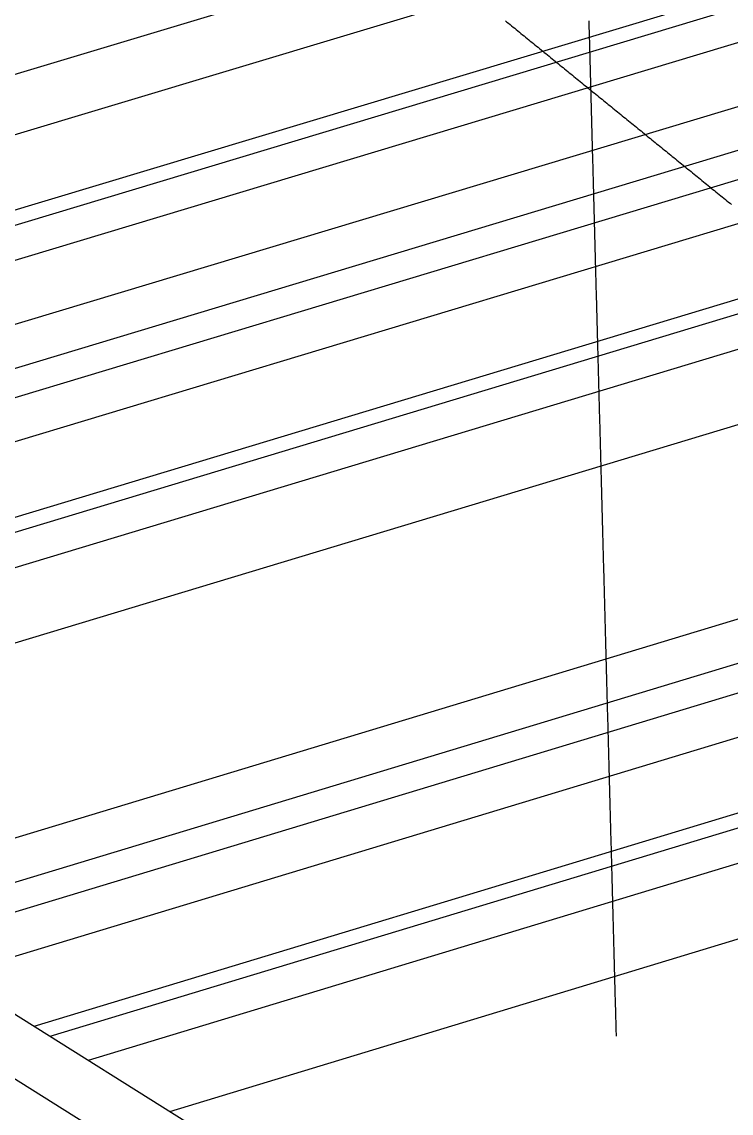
# Model space of a CAD drawing. Header units: millimetres. Extents: x -320 to 323, y -425 to 415.
# Drawn here: x -144.7 to -81.4, y -284.5 to -187.2 of the extents above; entities that cross this region are included whole.
import ezdxf

# ---------------------------------------------------------------- set-up
doc = ezdxf.new("R2010")
doc.units = ezdxf.units.MM
doc.layers.add('SKETCH', color=5, linetype='Continuous')
doc.layers.add('VISIBLE', color=7, linetype='Continuous')

msp = doc.modelspace()

# ---------------------------------------------------------------- linework, layer by layer
at = {"layer": 'SKETCH', "flags": 128}
for points in [[(-101.555, -187.06), (-101.416, -187.173), (-101.277, -187.286), (-101.138, -187.399), (-101, -187.511), (-100.861, -187.624), (-100.722, -187.737), (-100.583, -187.85), (-100.444, -187.963), (-100.305, -188.076), (-100.166, -188.189), (-100.027, -188.302), (-99.888, -188.415), (-99.749, -188.528), (-99.61, -188.641), (-99.472, -188.754), (-99.333, -188.867), (-99.194, -188.979), (-99.055, -189.092), (-98.916, -189.205), (-98.777, -189.318), (-98.638, -189.431), (-98.499, -189.544), (-98.36, -189.657), (-98.221, -189.77), (-98.082, -189.883), (-97.943, -189.996), (-97.804, -190.109), (-97.665, -190.222), (-97.527, -190.335), (-97.388, -190.448), (-97.249, -190.561), (-97.11, -190.674), (-96.971, -190.787), (-96.832, -190.9), (-96.693, -191.013), (-96.554, -191.126), (-96.415, -191.239), (-96.276, -191.352), (-96.137, -191.465), (-95.998, -191.578), (-95.859, -191.691), (-95.72, -191.804), (-95.581, -191.917), (-95.442, -192.03), (-95.303, -192.143), (-95.164, -192.256), (-95.025, -192.369), (-94.886, -192.482), (-94.747, -192.595), (-94.608, -192.708), (-94.469, -192.821), (-94.33, -192.934), (-94.192, -193.047), (-94.053, -193.16), (-93.914, -193.273), (-93.775, -193.386), (-93.635, -193.499), (-93.496, -193.613), (-93.357, -193.726), (-93.218, -193.839), (-93.079, -193.952), (-92.94, -194.065), (-92.801, -194.178), (-92.662, -194.291), (-92.523, -194.404), (-92.384, -194.517), (-92.245, -194.63), (-92.106, -194.743), (-91.967, -194.856), (-91.828, -194.969), (-91.689, -195.082), (-91.55, -195.195), (-91.411, -195.308), (-91.272, -195.421), (-91.133, -195.534), (-90.994, -195.647), (-90.855, -195.76), (-90.715, -195.873), (-90.576, -195.987), (-90.437, -196.1), (-90.298, -196.213), (-90.159, -196.326), (-90.02, -196.439), (-89.881, -196.552), (-89.742, -196.665), (-89.603, -196.778), (-89.463, -196.891), (-89.324, -197.004), (-89.185, -197.118), (-89.046, -197.231), (-88.907, -197.344), (-88.768, -197.457), (-88.628, -197.57), (-88.489, -197.683), (-88.35, -197.796), (-88.211, -197.91), (-88.072, -198.023), (-87.933, -198.136), (-87.794, -198.249), (-87.654, -198.362), (-87.515, -198.475), (-87.376, -198.588), (-87.237, -198.702), (-87.098, -198.815), (-86.959, -198.928), (-86.819, -199.041), (-86.68, -199.154), (-86.541, -199.267), (-86.402, -199.38), (-86.263, -199.493), (-86.124, -199.607), (-85.984, -199.72), (-85.845, -199.833), (-85.706, -199.946), (-85.567, -200.059), (-85.428, -200.172), (-85.289, -200.285), (-85.149, -200.399), (-85.01, -200.512), (-84.871, -200.625), (-84.732, -200.738), (-84.593, -200.851), (-84.453, -200.964), (-84.314, -201.078), (-84.175, -201.191), (-84.036, -201.304), (-83.897, -201.417), (-83.758, -201.53), (-83.618, -201.643), (-83.479, -201.757), (-83.34, -201.87), (-83.201, -201.983), (-83.061, -202.096), (-82.922, -202.209), (-82.783, -202.323), (-82.644, -202.436), (-82.505, -202.549), (-82.365, -202.662), (-82.226, -202.775), (-82.087, -202.888), (-81.948, -203.002), (-81.808, -203.115), (-81.669, -203.228), (-81.53, -203.341), (-81.391, -203.455)], [(-94.12, -187.061), (-94.114, -187.287), (-94.108, -187.513), (-94.102, -187.739), (-94.096, -187.964), (-94.09, -188.19), (-94.084, -188.416), (-94.078, -188.642), (-94.071, -188.867), (-94.065, -189.093), (-94.059, -189.319), (-94.053, -189.544), (-94.047, -189.77), (-94.041, -189.996), (-94.035, -190.222), (-94.029, -190.447), (-94.023, -190.673), (-94.017, -190.899), (-94.011, -191.124), (-94.005, -191.35), (-93.999, -191.576), (-93.993, -191.802), (-93.987, -192.027), (-93.98, -192.253), (-93.974, -192.479), (-93.968, -192.704), (-93.962, -192.93), (-93.956, -193.156), (-93.95, -193.382), (-93.944, -193.607), (-93.938, -193.833), (-93.932, -194.059), (-93.926, -194.284), (-93.92, -194.51), (-93.914, -194.736), (-93.908, -194.961), (-93.902, -195.187), (-93.896, -195.413), (-93.89, -195.638), (-93.884, -195.864), (-93.878, -196.09), (-93.872, -196.315), (-93.866, -196.541), (-93.86, -196.767), (-93.854, -196.992), (-93.847, -197.218), (-93.841, -197.444), (-93.835, -197.669), (-93.829, -197.895), (-93.823, -198.121), (-93.817, -198.346), (-93.811, -198.572), (-93.805, -198.797), (-93.799, -199.023), (-93.793, -199.249), (-93.787, -199.474), (-93.781, -199.7), (-93.774, -199.926), (-93.768, -200.151), (-93.762, -200.377), (-93.756, -200.602), (-93.75, -200.828), (-93.744, -201.054), (-93.738, -201.279), (-93.732, -201.505), (-93.726, -201.73), (-93.72, -201.956), (-93.714, -202.182), (-93.708, -202.407), (-93.702, -202.633), (-93.696, -202.858), (-93.69, -203.084), (-93.683, -203.309), (-93.677, -203.535), (-93.671, -203.761), (-93.665, -203.986), (-93.659, -204.212), (-93.653, -204.437), (-93.647, -204.663), (-93.641, -204.889), (-93.635, -205.114), (-93.629, -205.34), (-93.623, -205.565), (-93.617, -205.791), (-93.611, -206.016), (-93.605, -206.242), (-93.599, -206.467), (-93.593, -206.693), (-93.587, -206.919), (-93.581, -207.144), (-93.575, -207.37), (-93.569, -207.595), (-93.563, -207.821), (-93.557, -208.046), (-93.551, -208.272), (-93.544, -208.497), (-93.538, -208.723), (-93.532, -208.948), (-93.526, -209.174), (-93.52, -209.399), (-93.514, -209.625), (-93.508, -209.85), (-93.502, -210.076), (-93.496, -210.301), (-93.49, -210.527), (-93.484, -210.752), (-93.478, -210.978), (-93.472, -211.203), (-93.465, -211.429), (-93.459, -211.654), (-93.453, -211.88), (-93.447, -212.105), (-93.441, -212.331), (-93.435, -212.556), (-93.429, -212.782), (-93.423, -213.007), (-93.417, -213.233), (-93.411, -213.458), (-93.405, -213.684), (-93.399, -213.909), (-93.393, -214.134), (-93.386, -214.36), (-93.38, -214.585), (-93.374, -214.811), (-93.368, -215.036), (-93.362, -215.262), (-93.356, -215.487), (-93.35, -215.713), (-93.344, -215.938), (-93.338, -216.163), (-93.332, -216.389), (-93.326, -216.614), (-93.32, -216.84), (-93.314, -217.065), (-93.307, -217.291), (-93.301, -217.516), (-93.295, -217.741), (-93.289, -217.967), (-93.283, -218.192), (-93.277, -218.418), (-93.271, -218.643), (-93.265, -218.869), (-93.259, -219.094), (-93.253, -219.319), (-93.247, -219.545), (-93.241, -219.77), (-93.235, -219.996), (-93.229, -220.221), (-93.223, -220.446), (-93.217, -220.672), (-93.211, -220.897), (-93.205, -221.123), (-93.199, -221.348), (-93.193, -221.573), (-93.187, -221.799), (-93.181, -222.024), (-93.175, -222.249), (-93.169, -222.475), (-93.163, -222.7), (-93.157, -222.926), (-93.15, -223.151), (-93.144, -223.376), (-93.138, -223.602), (-93.132, -223.827), (-93.126, -224.052), (-93.12, -224.278), (-93.114, -224.503), (-93.108, -224.728), (-93.102, -224.954), (-93.096, -225.179), (-93.09, -225.404), (-93.084, -225.63), (-93.078, -225.855), (-93.072, -226.08), (-93.066, -226.306), (-93.059, -226.531), (-93.053, -226.756), (-93.047, -226.982), (-93.041, -227.207), (-93.035, -227.432), (-93.029, -227.658), (-93.023, -227.883), (-93.017, -228.108), (-93.011, -228.334), (-93.005, -228.559), (-92.999, -228.784), (-92.993, -229.009), (-92.987, -229.235), (-92.981, -229.46), (-92.975, -229.685), (-92.969, -229.911), (-92.962, -230.136), (-92.956, -230.361), (-92.95, -230.586), (-92.944, -230.812), (-92.938, -231.037), (-92.932, -231.262), (-92.926, -231.488), (-92.92, -231.713), (-92.914, -231.938), (-92.908, -232.163), (-92.902, -232.389), (-92.896, -232.614), (-92.89, -232.839), (-92.884, -233.065), (-92.878, -233.29), (-92.872, -233.515), (-92.866, -233.74), (-92.86, -233.966), (-92.854, -234.191), (-92.848, -234.416), (-92.842, -234.641), (-92.836, -234.866), (-92.83, -235.092), (-92.824, -235.317), (-92.818, -235.542), (-92.812, -235.767), (-92.805, -235.993), (-92.799, -236.218), (-92.793, -236.443), (-92.787, -236.668), (-92.781, -236.893), (-92.775, -237.119), (-92.769, -237.344), (-92.763, -237.569), (-92.757, -237.794), (-92.751, -238.019), (-92.745, -238.245), (-92.739, -238.47), (-92.733, -238.695), (-92.727, -238.92), (-92.72, -239.145), (-92.714, -239.371), (-92.708, -239.596), (-92.702, -239.821), (-92.696, -240.046), (-92.69, -240.271), (-92.684, -240.497), (-92.678, -240.722), (-92.672, -240.947), (-92.666, -241.172), (-92.66, -241.397), (-92.654, -241.623), (-92.648, -241.848), (-92.642, -242.073), (-92.636, -242.298), (-92.63, -242.523), (-92.624, -242.749), (-92.618, -242.974), (-92.612, -243.199), (-92.606, -243.424), (-92.6, -243.649), (-92.594, -243.875), (-92.588, -244.1), (-92.582, -244.325), (-92.576, -244.55), (-92.57, -244.775), (-92.564, -245), (-92.558, -245.226), (-92.552, -245.451), (-92.545, -245.676), (-92.539, -245.901), (-92.533, -246.126), (-92.527, -246.351), (-92.521, -246.576), (-92.515, -246.801), (-92.509, -247.026), (-92.503, -247.251), (-92.497, -247.477), (-92.491, -247.702), (-92.485, -247.927), (-92.479, -248.152), (-92.473, -248.377), (-92.467, -248.602), (-92.461, -248.827), (-92.455, -249.052), (-92.448, -249.277), (-92.442, -249.502), (-92.436, -249.727), (-92.43, -249.952), (-92.424, -250.177), (-92.418, -250.402), (-92.412, -250.628), (-92.406, -250.853), (-92.4, -251.078), (-92.394, -251.303), (-92.388, -251.528), (-92.382, -251.753), (-92.376, -251.978), (-92.37, -252.203), (-92.364, -252.428), (-92.357, -252.653), (-92.351, -252.878), (-92.345, -253.103), (-92.339, -253.328), (-92.333, -253.553), (-92.327, -253.778), (-92.321, -254.003), (-92.315, -254.228), (-92.309, -254.453), (-92.303, -254.678), (-92.297, -254.903), (-92.291, -255.128), (-92.285, -255.353), (-92.279, -255.578), (-92.273, -255.803), (-92.267, -256.028), (-92.261, -256.253), (-92.254, -256.478), (-92.248, -256.703), (-92.242, -256.928), (-92.236, -257.153), (-92.23, -257.378), (-92.224, -257.603), (-92.218, -257.828), (-92.212, -258.053), (-92.206, -258.278), (-92.2, -258.503), (-92.194, -258.728), (-92.188, -258.953), (-92.182, -259.178), (-92.176, -259.403), (-92.17, -259.628), (-92.164, -259.853), (-92.158, -260.078), (-92.152, -260.303), (-92.146, -260.528), (-92.14, -260.753), (-92.134, -260.978), (-92.128, -261.203), (-92.122, -261.428), (-92.116, -261.653), (-92.11, -261.877), (-92.104, -262.102), (-92.098, -262.327), (-92.092, -262.552), (-92.086, -262.777), (-92.08, -263.002), (-92.074, -263.227), (-92.067, -263.452), (-92.061, -263.677), (-92.055, -263.902), (-92.049, -264.127), (-92.043, -264.352), (-92.037, -264.576), (-92.031, -264.801), (-92.025, -265.026), (-92.019, -265.251), (-92.013, -265.476), (-92.007, -265.701), (-92.001, -265.926), (-91.995, -266.151), (-91.989, -266.376), (-91.983, -266.601), (-91.977, -266.825), (-91.971, -267.05), (-91.964, -267.275), (-91.958, -267.5), (-91.952, -267.725), (-91.946, -267.95), (-91.94, -268.175), (-91.934, -268.4), (-91.928, -268.624), (-91.922, -268.849), (-91.916, -269.074), (-91.91, -269.299), (-91.904, -269.524), (-91.898, -269.749), (-91.892, -269.974), (-91.886, -270.198), (-91.88, -270.423), (-91.874, -270.648), (-91.868, -270.873), (-91.862, -271.098), (-91.856, -271.323), (-91.85, -271.547), (-91.844, -271.772), (-91.838, -271.997), (-91.832, -272.222), (-91.826, -272.447), (-91.82, -272.672), (-91.814, -272.896), (-91.808, -273.121), (-91.802, -273.346), (-91.796, -273.571), (-91.79, -273.796), (-91.784, -274.02), (-91.778, -274.245), (-91.772, -274.47), (-91.765, -274.695), (-91.759, -274.92), (-91.753, -275.144), (-91.747, -275.369), (-91.741, -275.594), (-91.735, -275.819), (-91.729, -276.044), (-91.723, -276.268), (-91.717, -276.493), (-91.711, -276.718), (-91.705, -276.943), (-91.699, -277.167), (-91.693, -277.392), (-91.687, -277.617)]]:
    msp.add_lwpolyline(points, dxfattribs=at)
at = {"layer": 'VISIBLE'}
for p, q in [((-229.79, -222.633), (-44.793, -166.988)), ((-229.819, -217.248), (-82.65, -173.006)), ((-219.243, -226.199), (-44.786, -173.687)), ((-217.78, -227.117), (-44.785, -175.037)), ((-214.405, -229.233), (-44.782, -178.152)), ((-211.534, -234.085), (-44.776, -183.836)), ((-207.305, -236.738), (-44.772, -187.743)), ((-204.484, -238.508), (-44.769, -190.349)), ((-278.006, -192.387), (-46.922, -337.346)), ((-284.157, -194.229), (-49.674, -341.407)), ((-200.25, -241.163), (-44.765, -194.26)), ((-192.986, -245.72), (-44.758, -200.974)), ((-191.534, -246.631), (-44.756, -202.317)), ((-188.147, -248.756), (-44.753, -205.449)), ((-180.892, -253.307), (-44.746, -212.16)), ((-162.19, -265.038), (-44.728, -229.474)), ((-157.934, -267.708), (-44.724, -233.418)), ((-155.094, -269.49), (-44.721, -236.049)), ((-150.833, -272.162), (-44.717, -239.998)), ((-143.565, -276.722), (-44.71, -246.737)), ((-142.132, -277.621), (-44.708, -248.066)), ((-138.723, -279.759), (-44.705, -251.229)), ((-131.464, -284.313), (-44.698, -257.964))]:
    msp.add_line(p, q, dxfattribs=at)

doc.saveas('drawing.dxf')
